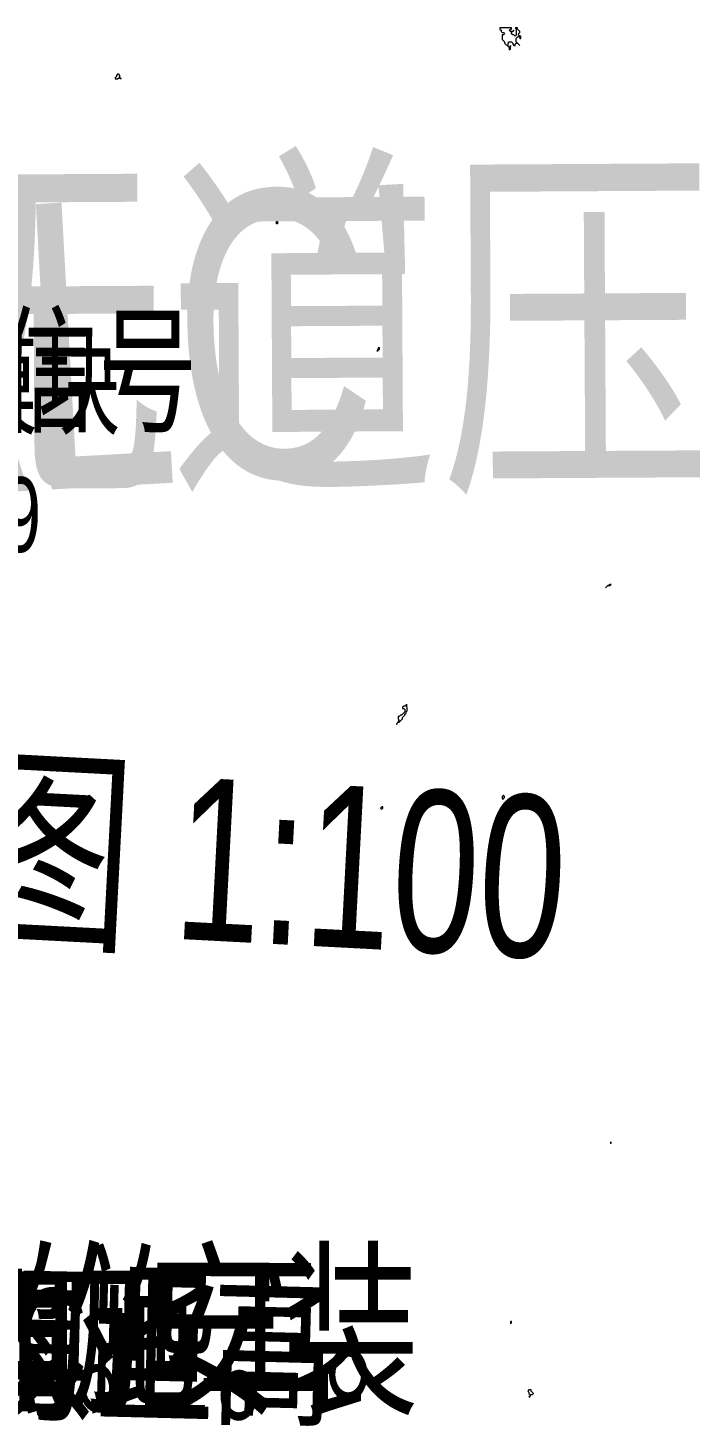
# Model space of a CAD drawing. Extents: x -538 to 2048, y 10 to 1392.
# Drawn here: x 1468 to 2048, y 186 to 1392 of the extents above; entities that cross this region are included whole.
import ezdxf

# ---------------------------------------------------------------- set-up
doc = ezdxf.new("R2010")
doc.units = 0
doc.layers.add('OCR_TEXT', color=6, linetype='Continuous', lineweight=0)
doc.layers.add('TRACE_TEXT_SYMBOL', color=6, linetype='Continuous', lineweight=0)
doc.styles.add('wqy-unicode', font='wqy-unicode.lff')

msp = doc.modelspace()

# ---------------------------------------------------------------- linework, layer by layer
at = {"layer": 'TRACE_TEXT_SYMBOL', "color": 6}
for points in [[(1875, 1392), (1875, 1391), (1876, 1390), (1876, 1389), (1877, 1388), (1878, 1388), (1879, 1387), (1878, 1386), (1877, 1386), (1877, 1382), (1879, 1380), (1879, 1379), (1883, 1375), (1883, 1373), (1884, 1374), (1884, 1377), (1884, 1376), (1883, 1375), (1882, 1376), (1882, 1379), (1883, 1380), (1885, 1380), (1886, 1379), (1886, 1378), (1887, 1377), (1888, 1377), (1888, 1378), (1889, 1379), (1890, 1379), (1892, 1377), (1889, 1380), (1889, 1383), (1891, 1385), (1892, 1384), (1892, 1383), (1893, 1383), (1893, 1385), (1892, 1385), (1891, 1386), (1891, 1387), (1892, 1388), (1892, 1389), (1890, 1391), (1890, 1392), (1888, 1392), (1889, 1391), (1889, 1386), (1888, 1385), (1887, 1386), (1886, 1386), (1885, 1387), (1885, 1388), (1887, 1390), (1886, 1389), (1884, 1389), (1883, 1390), (1884, 1391), (1885, 1391), (1885, 1392)], [(1545, 1352), (1544, 1351), (1544, 1350), (1543, 1349), (1543, 1348), (1545, 1348), (1546, 1349), (1547, 1349), (1548, 1348), (1547, 1349), (1547, 1351), (1546, 1352)], [(1682, 1225), (1683, 1225), (1683, 1223), (1682, 1223)], [(1770, 1116), (1770, 1115), (1769, 1114), (1769, 1113), (1771, 1115), (1771, 1116)], [(1970, 912), (1969, 911), (1968, 911), (1966, 909), (1968, 911), (1970, 911), (1971, 912)], [(1794, 808), (1793, 807), (1792, 807), (1791, 806), (1791, 805), (1792, 805), (1793, 804), (1793, 802), (1790, 799), (1789, 799), (1788, 798), (1787, 798), (1787, 796), (1788, 795), (1787, 794), (1787, 793), (1786, 792), (1786, 791), (1786, 792), (1787, 793), (1788, 793), (1791, 796), (1791, 797), (1793, 799), (1793, 800), (1794, 801), (1794, 802), (1795, 803), (1795, 806), (1794, 807), (1795, 808)], [(1878, 730), (1877, 729), (1877, 727), (1878, 727), (1879, 728), (1879, 729)], [(1773, 720), (1772, 719), (1773, 718), (1774, 719), (1774, 720)], [(1971, 431), (1970, 430), (1971, 430)], [(1884, 276), (1884, 274), (1885, 275), (1885, 276)], [(1900, 217), (1899, 216), (1900, 215), (1900, 214), (1901, 213), (1901, 212), (1900, 211), (1901, 211), (1901, 212), (1902, 213), (1903, 213), (1904, 214), (1902, 216), (1902, 217)]]:
    msp.add_lwpolyline(points, close=True, dxfattribs=at)

# ---------------------------------------------------------------- texts
at = {"layer": 'OCR_TEXT', "color": 6, "style": 'wqy-unicode', "width": 0.72}
for s, height, rotation, p in [('Z1Z2无道压', 239.51, 0.3293, (815, 1009.4)), ("ALC'", 246.58, 3.145, (1310.5, 984.1)), ('八层消防平面图 1:100', 139.688, -3.0128, (595.8, 658.8)), ('安乘部测带时止保证其距景边、培地均距高', 108.671, -1.5074, (-295.9, 249.4)), ('间距不能境是低范妥求站，可做近备俱些。', 106.229, -1.4321, (-248.2, 246.6))]:
    msp.add_text(s, height=height, rotation=rotation, dxfattribs=at).set_placement(p)
for s, height, p in [('水流、信号', 87.92, (1182.5, 1052.4)), ('控制模块', 72.61, (1262.2, 1049.1)), ('57-59', 64.5, (1320.3, 939.9)), ('2.部测导安装位进著与灯具或其他设各的安装', 120.732, (-544.2, 207.5)), ('《火灾自乡报誉系化施工及业收运范》施工。', 111.054, (-349.4, 216.5)), ('1. 火灾自动报警系我的设各安乘应获照', 101.132, (-191.4, 206.8)), ('3. 非治方电源切换资在本层配电箱内。', 101.028, (-88.1, 205.9)), ('RVS-2*1.0-G15-CC/WC', 89.723, (597.2, 214.9))]:
    msp.add_text(s, height=height, dxfattribs=at).set_placement(p)

doc.saveas('drawing.dxf')
